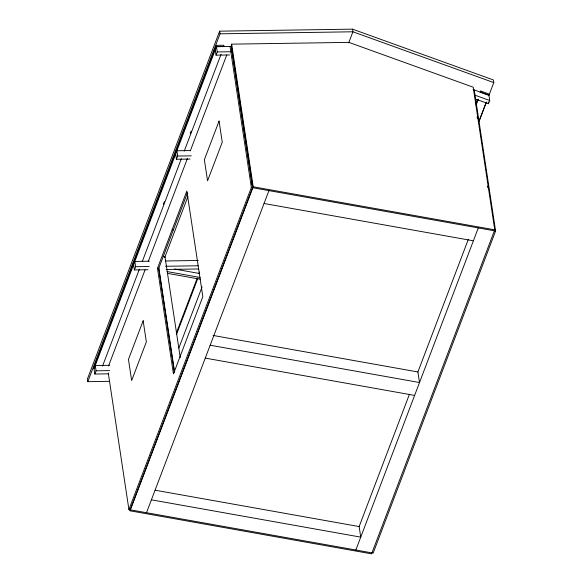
<?xml version="1.0" encoding="UTF-8"?>
<svg xmlns="http://www.w3.org/2000/svg" width="583" height="583" viewBox="0 0 583 583"><rect width="100%" height="100%" fill="white"/><g stroke="black" fill="none" stroke-linecap="round" stroke-linejoin="round"><path stroke-width="0.87" d="M488.94 95.357L493.786 82.597L493.393 79.958L352.518 29.15L219.631 31.169L87.406 379.023L87.807 381.668L109.648 381.333M87.807 381.668L220.031 33.814L219.631 31.169M94.031 368.748L216.468 46.662L223.989 46.589L223.785 45.263L216.264 45.343L93.834 367.428L94.832 374.031L108.416 373.827M94.832 374.031L96.057 370.81L95.255 365.526L109.75 365.308M147.987 269.725L134.403 269.929L135.628 266.708L134.826 261.424L149.321 261.213M190.058 159.057L176.467 159.261L177.691 156.04L176.897 150.757L190.481 150.552M229.629 54.962L216.038 55.166L217.262 51.945L216.264 45.343M163.378 204.181L164.348 201.638M190.189 133.645L191.158 131.102M102.521 366.124L139.352 269.244M142.259 261.592L181.342 158.765M184.25 151.114L221.081 54.234M108.555 365.927L145.058 269.9M148.286 261.403L187.376 158.569M190.284 150.924L226.787 54.889M129.769 509.01L130.038 510.803L371.582 553.85L494.756 229.833L473.185 87.195L348.882 42.384L231.633 44.148L231.262 45.117L252.84 187.748L495.594 231.014L373.164 553.099L130.403 509.841M232.216 57.382L232.865 55.684M157.468 268.318L186.851 191.02L202.833 296.674L173.45 373.973L157.468 268.318L158.678 268.53L174.383 372.399M158.678 268.53L187.42 192.915M164.676 257.679L187.937 196.486M176.299 333.214L197.294 277.974M198.912 273.726L199.554 272.021M176.496 334.533L197.819 278.441M178.85 348.058L202.104 286.865M251.426 184.082L252.038 182.472M128.923 509.571L251.353 187.486L230.015 46.392L231.225 46.611L252.563 187.704L130.133 509.79L128.923 509.571L108.263 372.974M130.038 510.803L253.204 186.786L231.633 44.148M146.508 512.705L268.938 190.619M348.714 42.85L352.919 31.788L352.518 29.15M475.91 103.803L477.521 99.555M480.108 92.755L480.756 91.057L488.714 93.892L489.713 100.495L488.488 103.716L475.662 99.095M476.107 105.129L478.366 99.176M478.898 121.556L486.331 102.01M478.92 121.723L486.033 103.009M151.405 499.828L360.746 537.132L359.15 526.566L409.47 394.181M210.171 345.223L419.512 382.528L417.916 371.961L468.236 239.577M355.849 550.017L478.286 227.924M220.031 33.814L352.919 31.788L493.786 82.597M216.468 46.662L231.866 46.429M217.262 51.945L232.661 51.712M177.691 156.04L191.282 155.836M165.623 260.965L198.235 260.477M135.628 266.708L149.212 266.504M165.521 266.263L198.125 265.775M166.104 269.455L198.716 268.967M96.057 370.81L109.64 370.606M473.046 89.702L474.256 89.92L495.594 231.014M253.204 186.786L494.756 229.833M251.353 187.486L252.563 187.704M264.041 203.503L473.389 240.808M172.16 229.666L173.37 229.884M163.218 256.491L165.004 256.811L180.249 357.612M174.543 269.047L199.597 273.514M167.095 271.576L200.195 277.472M167.379 273.347L200.479 279.242M213.05 335.451L417.916 371.961M205.274 358.108L414.615 395.412M155.173 490.216L359.15 526.566M473.527 89.665L488.911 95.211L480.953 92.376L480.756 91.057M474.329 94.949L489.713 100.495M488.226 101.952L488.488 103.716M477.127 116.666L477.397 118.458M487.614 186.028L487.891 187.828M215.244 49.883L216.038 55.166M175.672 153.978L176.467 159.261M158.86 267.976L174.652 372.377M133.602 264.646L134.403 269.929M143.148 320.752L128.457 359.405L131.656 380.539L146.348 341.886L143.148 320.752M219.062 121.06L204.371 159.713L207.563 180.839L222.254 142.194L219.062 121.06"/></g></svg>
